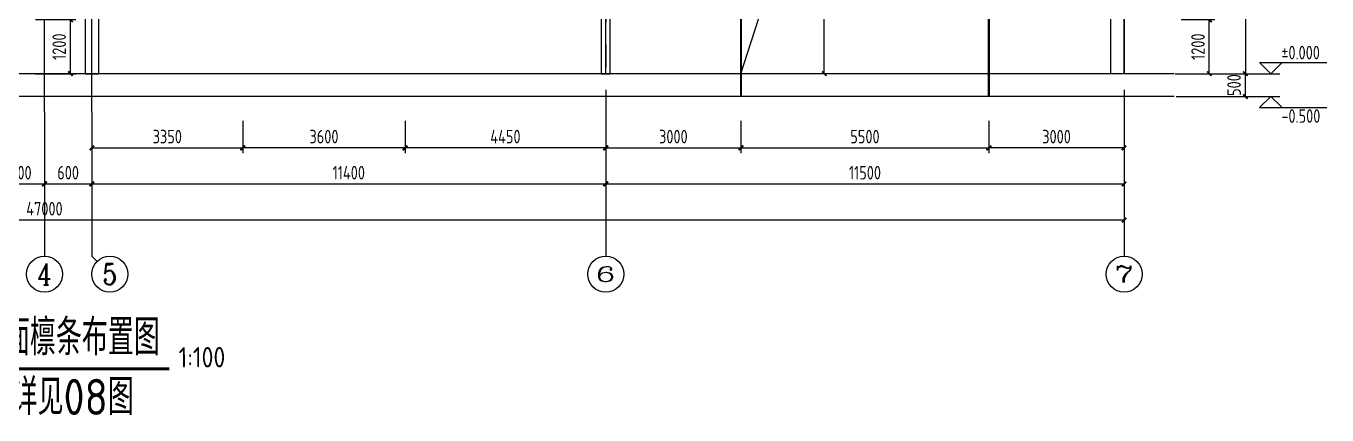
# Model space of a CAD drawing. Header units: millimetres. Extents: x 865490 to 879904, y 39442 to 44891.
# Drawn here: x 874764.2 to 875052.8, y 39759.5 to 39845.8 of the extents above; entities that cross this region are included whole.
import ezdxf
from ezdxf.enums import TextEntityAlignment as Align

# ---------------------------------------------------------------- set-up
doc = ezdxf.new("R2010")
doc.units = ezdxf.units.MM
doc.header["$LTSCALE"] = 1000
doc.header["$MEASUREMENT"] = 0
doc.linetypes.add('CENTER', pattern=[2, 1.25, -0.25, 0.25, -0.25])
doc.linetypes.add('DOTE', pattern=[2.42, 2, -0.2, 0.02, -0.2])
for name, color, linetype in [('1530', 253, 'Continuous'), ('1534', 7, 'Continuous'), ('AXIS', 3, 'Continuous'), ('AXIS_TEXT', 7, 'Continuous'), ('DIM', 7, 'Continuous'), ('DOTE', 1, 'DOTE'), ('M_Prof', 2, 'Continuous'), ('NUM', 7, 'Continuous'), ('标注', 7, 'Continuous'), ('檩条', 34, 'Continuous')]:
    doc.layers.add(name, color=color, linetype=linetype)
doc.styles.add('_TCH_AXIS', font='COMPLEX', dxfattribs={"bigfont": 'GBCBIG'})
doc.styles.add('COMPLEX', font='COMPLEX')
doc.styles.add('GBHZ', font='gbenor.shx', dxfattribs={"width": 0.9, "bigfont": 'gbcbig.shx'})
doc.dimstyles.new('Y100', dxfattribs={"dimscale": 0, "dimtxt": 3, "dimasz": 0.01, "dimexe": 1.2, "dimexo": 2, "dimgap": 1, "dimtad": 1, "dimdec": 0, "dimlfac": 100, "dimzin": 0, "dimdsep": 46, "dimtxsty": 'GBHZ', "dimblk": 'DX', "dimcen": 0.09, "dimdle": 1, "dimclrd": 7, "dimclre": 7, "dimclrt": 7, "dimadec": 0, "dimazin": 0, "dimtfac": 1, "dimtdec": 0, "dimtix": 1, "dimtmove": 2, "dimatfit": 3, "dimldrblk": 'DX', "dimfxl": 0, "dimtolj": 1, "dimtzin": 0, "dimarcsym": 0})

# ---------------------------------------------------------------- blocks, each defined once
blk = doc.blocks.new('_AXISO')
blk.add_circle((0, 0), 0.5)
at = {"layer": 'AXIS_TEXT', "style": 'COMPLEX', "width": 1.041667}
blk.add_attdef('A', text='', height=0.56, dxfattribs=at).set_placement((-0.25, -0.28), (0.25, -0.28), align=Align.FIT)
blk = doc.blocks.new('DX')
at = {"color": 0, "linetype": 'ByBlock', "const_width": 40}
blk.add_lwpolyline([(-54, -51), (46, 49)], dxfattribs=at)
blk = doc.blocks.new('*D925')
at = {"layer": 'Defpoints', "color": 0, "transparency": 16777216}
for p in [(874757.78, 39826.77), (874768.28, 39826.77), (874768.28, 39810.77)]:
    blk.add_point(p, dxfattribs=at)
at = {"layer": 'dim', "color": 7, "lineweight": -2, "transparency": 16777216}
for p, q in [((874757.78, 39824.77), (874757.78, 39809.57)), ((874768.28, 39824.77), (874768.28, 39809.57)), ((874757.79, 39810.77), (874768.27, 39810.77))]:
    blk.add_line(p, q, dxfattribs=at)
at = {"layer": 'dim', "color": 7, "lineweight": -2, "transparency": 16777216, "xscale": 0.01, "yscale": 0.01, "zscale": 0.01, "rotation": 180}
blk.add_blockref('DX', (874757.78, 39810.77), dxfattribs=at)
at = {"layer": 'dim', "color": 7, "lineweight": -2, "transparency": 16777216, "xscale": 0.01, "yscale": 0.01, "zscale": 0.01}
blk.add_blockref('DX', (874768.28, 39810.77), dxfattribs=at)
at = {"layer": 'dim', "color": 7, "transparency": 16777216, "insert": (874763.03, 39813.27), "char_height": 3, "attachment_point": 5, "style": 'GBHZ'}
blk.add_mtext('\\A1;600', dxfattribs=at)
blk = doc.blocks.new('*D926')
at = {"layer": 'Defpoints', "color": 0, "transparency": 16777216}
for p in [(874768.28, 39826.77), (874778.78, 39826.77), (874778.78, 39810.77)]:
    blk.add_point(p, dxfattribs=at)
at = {"layer": 'dim', "color": 7, "lineweight": -2, "transparency": 16777216}
for p, q in [((874768.28, 39824.77), (874768.28, 39809.57)), ((874778.78, 39824.77), (874778.78, 39809.57)), ((874768.29, 39810.77), (874778.77, 39810.77))]:
    blk.add_line(p, q, dxfattribs=at)
at = {"layer": 'dim', "color": 7, "lineweight": -2, "transparency": 16777216, "xscale": 0.01, "yscale": 0.01, "zscale": 0.01, "rotation": 180}
blk.add_blockref('DX', (874768.28, 39810.77), dxfattribs=at)
at = {"layer": 'dim', "color": 7, "lineweight": -2, "transparency": 16777216, "xscale": 0.01, "yscale": 0.01, "zscale": 0.01}
blk.add_blockref('DX', (874778.78, 39810.77), dxfattribs=at)
at = {"layer": 'dim', "color": 7, "transparency": 16777216, "insert": (874773.53, 39813.27), "char_height": 3, "attachment_point": 5, "style": 'GBHZ'}
blk.add_mtext('\\A1;600', dxfattribs=at)
blk = doc.blocks.new('*D927')
at = {"layer": 'Defpoints', "color": 0, "transparency": 16777216}
for p in [(874778.78, 39826.77), (874892.78, 39826.77), (874892.78, 39810.77)]:
    blk.add_point(p, dxfattribs=at)
at = {"layer": 'dim', "color": 7, "lineweight": -2, "transparency": 16777216}
for p, q in [((874778.78, 39824.77), (874778.78, 39809.57)), ((874892.78, 39824.77), (874892.78, 39809.57)), ((874778.79, 39810.77), (874892.77, 39810.77))]:
    blk.add_line(p, q, dxfattribs=at)
at = {"layer": 'dim', "color": 7, "lineweight": -2, "transparency": 16777216, "xscale": 0.01, "yscale": 0.01, "zscale": 0.01, "rotation": 180}
blk.add_blockref('DX', (874778.78, 39810.77), dxfattribs=at)
at = {"layer": 'dim', "color": 7, "lineweight": -2, "transparency": 16777216, "xscale": 0.01, "yscale": 0.01, "zscale": 0.01}
blk.add_blockref('DX', (874892.78, 39810.77), dxfattribs=at)
at = {"layer": 'dim', "color": 7, "transparency": 16777216, "insert": (874835.78, 39813.27), "char_height": 3, "attachment_point": 5, "style": 'GBHZ'}
blk.add_mtext('\\A1;11400', dxfattribs=at)
blk = doc.blocks.new('*D928')
at = {"layer": 'Defpoints', "color": 0, "transparency": 16777216}
for p in [(874892.78, 39826.77), (875007.78, 39826.77), (875007.78, 39810.77)]:
    blk.add_point(p, dxfattribs=at)
at = {"layer": 'dim', "color": 7, "lineweight": -2, "transparency": 16777216}
for p, q in [((874892.78, 39824.77), (874892.78, 39809.57)), ((875007.78, 39824.77), (875007.78, 39809.57)), ((874892.79, 39810.77), (875007.77, 39810.77))]:
    blk.add_line(p, q, dxfattribs=at)
at = {"layer": 'dim', "color": 7, "lineweight": -2, "transparency": 16777216, "xscale": 0.01, "yscale": 0.01, "zscale": 0.01, "rotation": 180}
blk.add_blockref('DX', (874892.78, 39810.77), dxfattribs=at)
at = {"layer": 'dim', "color": 7, "lineweight": -2, "transparency": 16777216, "xscale": 0.01, "yscale": 0.01, "zscale": 0.01}
blk.add_blockref('DX', (875007.78, 39810.77), dxfattribs=at)
at = {"layer": 'dim', "color": 7, "transparency": 16777216, "insert": (874950.28, 39813.27), "char_height": 3, "attachment_point": 5, "style": 'GBHZ'}
blk.add_mtext('\\A1;11500', dxfattribs=at)
blk = doc.blocks.new('*D929')
at = {"layer": 'Defpoints', "color": 0, "transparency": 16777216}
for p in [(874528.78, 39826.77), (875007.78, 39826.77), (874528.78, 39802.77)]:
    blk.add_point(p, dxfattribs=at)
at = {"layer": 'dim', "color": 7, "lineweight": -2, "transparency": 16777216}
for p, q in [((874528.78, 39824.77), (874528.78, 39801.57)), ((875007.78, 39824.77), (875007.78, 39801.57)), ((875007.77, 39802.77), (874528.79, 39802.77))]:
    blk.add_line(p, q, dxfattribs=at)
at = {"layer": 'dim', "color": 7, "lineweight": -2, "transparency": 16777216, "xscale": 0.01, "yscale": 0.01, "zscale": 0.01, "rotation": 180}
blk.add_blockref('DX', (874528.78, 39802.77), dxfattribs=at)
at = {"layer": 'dim', "color": 7, "lineweight": -2, "transparency": 16777216, "xscale": 0.01, "yscale": 0.01, "zscale": 0.01}
blk.add_blockref('DX', (875007.78, 39802.77), dxfattribs=at)
at = {"layer": 'dim', "color": 7, "transparency": 16777216, "insert": (874768.28, 39805.27), "char_height": 3, "attachment_point": 5, "style": 'GBHZ'}
blk.add_mtext('\\A1;47000', dxfattribs=at)
blk = doc.blocks.new('*D1032')
at = {"layer": 'Defpoints', "color": 0, "transparency": 16777216}
for p in [(874941.26, 39885.2), (874951.66, 39885.2), (874951.66, 39835.2)]:
    blk.add_point(p, dxfattribs=at)
at = {"layer": '标注', "color": 7, "lineweight": -2, "transparency": 16777216}
for p, q in [((874949.66, 39885.2), (874940.06, 39885.2)), ((874941.26, 39835.21), (874941.26, 39885.19)), ((874949.66, 39835.2), (874940.06, 39835.2))]:
    blk.add_line(p, q, dxfattribs=at)
at = {"layer": '标注', "color": 7, "lineweight": -2, "transparency": 16777216, "xscale": 0.01, "yscale": 0.01, "zscale": 0.01}
for p, rotation in [((874941.26, 39885.2), 90), ((874941.26, 39835.2), 270)]:
    blk.add_blockref('DX', p, dxfattribs=dict(at, rotation=rotation))
at = {"layer": '标注', "color": 7, "transparency": 16777216, "insert": (874938.76, 39860.2), "char_height": 3, "attachment_point": 5, "rotation": 90, "style": 'GBHZ'}
blk.add_mtext('\\A1;5000', dxfattribs=at)
blk = doc.blocks.new('*D1039')
at = {"layer": 'Defpoints', "color": 0, "transparency": 16777216}
for p in [(874764.29, 39847.2), (874774.05, 39847.2), (874764.29, 39835.2)]:
    blk.add_point(p, dxfattribs=at)
at = {"layer": 'DOTE', "color": 7, "lineweight": -2, "transparency": 16777216}
for p, q in [((874766.29, 39847.2), (874775.25, 39847.2)), ((874774.05, 39835.21), (874774.05, 39847.19)), ((874766.29, 39835.2), (874775.25, 39835.2))]:
    blk.add_line(p, q, dxfattribs=at)
at = {"layer": 'DOTE', "color": 7, "lineweight": -2, "transparency": 16777216, "xscale": 0.01, "yscale": 0.01, "zscale": 0.01}
for p, rotation in [((874774.05, 39847.2), 90), ((874774.05, 39835.2), 270)]:
    blk.add_blockref('DX', p, dxfattribs=dict(at, rotation=rotation))
at = {"layer": 'DOTE', "color": 7, "transparency": 16777216, "insert": (874771.55, 39841.2), "char_height": 3, "attachment_point": 5, "rotation": 90, "style": 'GBHZ'}
blk.add_mtext('\\A1;1200', dxfattribs=at)
blk = doc.blocks.new('*D1064')
at = {"layer": 'Defpoints', "color": 0, "transparency": 16777216}
for p in [(875019.12, 39955.2), (875017.12, 39835.2), (875034.66, 39835.2)]:
    blk.add_point(p, dxfattribs=at)
at = {"layer": 'dim', "color": 7, "lineweight": -2, "transparency": 16777216}
for p, q in [((875021.12, 39955.2), (875035.86, 39955.2)), ((875034.66, 39955.19), (875034.66, 39835.21)), ((875019.12, 39835.2), (875035.86, 39835.2))]:
    blk.add_line(p, q, dxfattribs=at)
at = {"layer": 'dim', "color": 7, "lineweight": -2, "transparency": 16777216, "xscale": 0.01, "yscale": 0.01, "zscale": 0.01}
for p, rotation in [((875034.66, 39955.2), 90), ((875034.66, 39835.2), 270)]:
    blk.add_blockref('DX', p, dxfattribs=dict(at, rotation=rotation))
at = {"layer": 'dim', "color": 7, "transparency": 16777216, "insert": (875032.16, 39895.2), "char_height": 3, "attachment_point": 5, "rotation": 90, "style": 'GBHZ'}
blk.add_mtext('\\A1;12000', dxfattribs=at)
blk = doc.blocks.new('*D1065')
at = {"layer": 'Defpoints', "color": 0, "transparency": 16777216}
for p in [(875017.12, 39835.2), (875034.66, 39835.2), (875017.29, 39830.2)]:
    blk.add_point(p, dxfattribs=at)
at = {"layer": 'dim', "color": 7, "lineweight": -2, "transparency": 16777216}
for p, q in [((875019.12, 39835.2), (875035.86, 39835.2)), ((875034.66, 39835.21), (875034.66, 39835.22)), ((875034.66, 39830.2), (875034.66, 39835.2)), ((875019.29, 39830.2), (875035.86, 39830.2)), ((875034.66, 39830.19), (875034.66, 39830.18))]:
    blk.add_line(p, q, dxfattribs=at)
at = {"layer": 'dim', "color": 7, "lineweight": -2, "transparency": 16777216, "xscale": 0.01, "yscale": 0.01, "zscale": 0.01}
for p, rotation in [((875034.66, 39835.2), 270), ((875034.66, 39830.2), 90)]:
    blk.add_blockref('DX', p, dxfattribs=dict(at, rotation=rotation))
at = {"layer": 'dim', "color": 7, "transparency": 16777216, "insert": (875032.16, 39832.7), "char_height": 3, "attachment_point": 5, "rotation": 90, "style": 'GBHZ'}
blk.add_mtext('\\A1;500', dxfattribs=at)
blk = doc.blocks.new('*D1058')
at = {"layer": 'Defpoints', "color": 0, "transparency": 16777216}
for p in [(875018.45, 39847.2), (875026.66, 39847.2), (875018.45, 39835.2)]:
    blk.add_point(p, dxfattribs=at)
at = {"layer": '标注', "color": 7, "lineweight": -2, "transparency": 16777216}
for p, q in [((875020.45, 39847.2), (875027.86, 39847.2)), ((875026.66, 39835.21), (875026.66, 39847.19)), ((875020.45, 39835.2), (875027.86, 39835.2))]:
    blk.add_line(p, q, dxfattribs=at)
at = {"layer": '标注', "color": 7, "lineweight": -2, "transparency": 16777216, "xscale": 0.01, "yscale": 0.01, "zscale": 0.01}
for p, rotation in [((875026.66, 39847.2), 90), ((875026.66, 39835.2), 270)]:
    blk.add_blockref('DX', p, dxfattribs=dict(at, rotation=rotation))
at = {"layer": '标注', "color": 7, "transparency": 16777216, "insert": (875024.16, 39841.2), "char_height": 3, "attachment_point": 5, "rotation": 90, "style": 'GBHZ'}
blk.add_mtext('\\A1;1200', dxfattribs=at)
blk = doc.blocks.new('*D1125')
at = {"layer": 'Defpoints', "color": 0, "transparency": 16777216}
for p in [(874977.78, 39826.77), (875007.78, 39826.77), (874977.78, 39818.77)]:
    blk.add_point(p, dxfattribs=at)
at = {"layer": 'dim', "color": 7, "lineweight": -2, "transparency": 16777216}
for p, q in [((874977.78, 39824.77), (874977.78, 39817.57)), ((875007.78, 39824.77), (875007.78, 39817.57)), ((875007.77, 39818.77), (874977.79, 39818.77))]:
    blk.add_line(p, q, dxfattribs=at)
at = {"layer": 'dim', "color": 7, "lineweight": -2, "transparency": 16777216, "xscale": 0.01, "yscale": 0.01, "zscale": 0.01, "rotation": 180}
blk.add_blockref('DX', (874977.78, 39818.77), dxfattribs=at)
at = {"layer": 'dim', "color": 7, "lineweight": -2, "transparency": 16777216, "xscale": 0.01, "yscale": 0.01, "zscale": 0.01}
blk.add_blockref('DX', (875007.78, 39818.77), dxfattribs=at)
at = {"layer": 'dim', "color": 7, "transparency": 16777216, "insert": (874992.78, 39821.27), "char_height": 3, "attachment_point": 5, "style": 'GBHZ'}
blk.add_mtext('\\A1;3000', dxfattribs=at)
blk = doc.blocks.new('*D1126')
at = {"layer": 'Defpoints', "color": 0, "transparency": 16777216}
for p in [(874922.78, 39826.77), (874977.78, 39826.77), (874977.78, 39818.77)]:
    blk.add_point(p, dxfattribs=at)
at = {"layer": 'dim', "color": 7, "lineweight": -2, "transparency": 16777216}
for p, q in [((874922.78, 39824.77), (874922.78, 39817.57)), ((874977.78, 39824.77), (874977.78, 39817.57)), ((874922.79, 39818.77), (874977.77, 39818.77))]:
    blk.add_line(p, q, dxfattribs=at)
at = {"layer": 'dim', "color": 7, "lineweight": -2, "transparency": 16777216, "xscale": 0.01, "yscale": 0.01, "zscale": 0.01, "rotation": 180}
blk.add_blockref('DX', (874922.78, 39818.77), dxfattribs=at)
at = {"layer": 'dim', "color": 7, "lineweight": -2, "transparency": 16777216, "xscale": 0.01, "yscale": 0.01, "zscale": 0.01}
blk.add_blockref('DX', (874977.78, 39818.77), dxfattribs=at)
at = {"layer": 'dim', "color": 7, "transparency": 16777216, "insert": (874950.28, 39821.27), "char_height": 3, "attachment_point": 5, "style": 'GBHZ'}
blk.add_mtext('\\A1;5500', dxfattribs=at)
blk = doc.blocks.new('*D1127')
at = {"layer": 'Defpoints', "color": 0, "transparency": 16777216}
for p in [(874892.78, 39826.77), (874922.78, 39826.77), (874922.78, 39818.77)]:
    blk.add_point(p, dxfattribs=at)
at = {"layer": 'dim', "color": 7, "lineweight": -2, "transparency": 16777216}
for p, q in [((874892.78, 39824.77), (874892.78, 39817.57)), ((874922.78, 39824.77), (874922.78, 39817.57)), ((874892.79, 39818.77), (874922.77, 39818.77))]:
    blk.add_line(p, q, dxfattribs=at)
at = {"layer": 'dim', "color": 7, "lineweight": -2, "transparency": 16777216, "xscale": 0.01, "yscale": 0.01, "zscale": 0.01, "rotation": 180}
blk.add_blockref('DX', (874892.78, 39818.77), dxfattribs=at)
at = {"layer": 'dim', "color": 7, "lineweight": -2, "transparency": 16777216, "xscale": 0.01, "yscale": 0.01, "zscale": 0.01}
blk.add_blockref('DX', (874922.78, 39818.77), dxfattribs=at)
at = {"layer": 'dim', "color": 7, "transparency": 16777216, "insert": (874907.78, 39821.27), "char_height": 3, "attachment_point": 5, "style": 'GBHZ'}
blk.add_mtext('\\A1;3000', dxfattribs=at)
blk = doc.blocks.new('*D1131')
at = {"layer": 'Defpoints', "color": 0, "transparency": 16777216}
for p in [(874778.78, 39826.77), (874812.28, 39826.77), (874812.28, 39818.77)]:
    blk.add_point(p, dxfattribs=at)
at = {"layer": 'dim', "color": 7, "lineweight": -2, "transparency": 16777216}
for p, q in [((874778.78, 39824.77), (874778.78, 39817.57)), ((874812.28, 39824.77), (874812.28, 39817.57)), ((874778.79, 39818.77), (874812.27, 39818.77))]:
    blk.add_line(p, q, dxfattribs=at)
at = {"layer": 'dim', "color": 7, "lineweight": -2, "transparency": 16777216, "xscale": 0.01, "yscale": 0.01, "zscale": 0.01, "rotation": 180}
blk.add_blockref('DX', (874778.78, 39818.77), dxfattribs=at)
at = {"layer": 'dim', "color": 7, "lineweight": -2, "transparency": 16777216, "xscale": 0.01, "yscale": 0.01, "zscale": 0.01}
blk.add_blockref('DX', (874812.28, 39818.77), dxfattribs=at)
at = {"layer": 'dim', "color": 7, "transparency": 16777216, "insert": (874795.53, 39821.27), "char_height": 3, "attachment_point": 5, "style": 'GBHZ'}
blk.add_mtext('\\A1;3350', dxfattribs=at)
blk = doc.blocks.new('*D1132')
at = {"layer": 'Defpoints', "color": 0, "transparency": 16777216}
for p in [(874812.28, 39826.77), (874848.28, 39826.77), (874812.28, 39818.77)]:
    blk.add_point(p, dxfattribs=at)
at = {"layer": 'dim', "color": 7, "lineweight": -2, "transparency": 16777216}
for p, q in [((874812.28, 39824.77), (874812.28, 39817.57)), ((874848.28, 39824.77), (874848.28, 39817.57)), ((874848.27, 39818.77), (874812.29, 39818.77))]:
    blk.add_line(p, q, dxfattribs=at)
at = {"layer": 'dim', "color": 7, "lineweight": -2, "transparency": 16777216, "xscale": 0.01, "yscale": 0.01, "zscale": 0.01, "rotation": 180}
blk.add_blockref('DX', (874812.28, 39818.77), dxfattribs=at)
at = {"layer": 'dim', "color": 7, "lineweight": -2, "transparency": 16777216, "xscale": 0.01, "yscale": 0.01, "zscale": 0.01}
blk.add_blockref('DX', (874848.28, 39818.77), dxfattribs=at)
at = {"layer": 'dim', "color": 7, "transparency": 16777216, "insert": (874830.28, 39821.27), "char_height": 3, "attachment_point": 5, "style": 'GBHZ'}
blk.add_mtext('\\A1;3600', dxfattribs=at)
blk = doc.blocks.new('*D1133')
at = {"layer": 'Defpoints', "color": 0, "transparency": 16777216}
for p in [(874848.28, 39826.77), (874892.78, 39826.77), (874848.28, 39818.77)]:
    blk.add_point(p, dxfattribs=at)
at = {"layer": 'dim', "color": 7, "lineweight": -2, "transparency": 16777216}
for p, q in [((874848.28, 39824.77), (874848.28, 39817.57)), ((874892.78, 39824.77), (874892.78, 39817.57)), ((874892.77, 39818.77), (874848.29, 39818.77))]:
    blk.add_line(p, q, dxfattribs=at)
at = {"layer": 'dim', "color": 7, "lineweight": -2, "transparency": 16777216, "xscale": 0.01, "yscale": 0.01, "zscale": 0.01, "rotation": 180}
blk.add_blockref('DX', (874848.28, 39818.77), dxfattribs=at)
at = {"layer": 'dim', "color": 7, "lineweight": -2, "transparency": 16777216, "xscale": 0.01, "yscale": 0.01, "zscale": 0.01}
blk.add_blockref('DX', (874892.78, 39818.77), dxfattribs=at)
at = {"layer": 'dim', "color": 7, "transparency": 16777216, "insert": (874870.53, 39821.27), "char_height": 3, "attachment_point": 5, "style": 'GBHZ'}
blk.add_mtext('\\A1;4450', dxfattribs=at)

msp = doc.modelspace()

# ---------------------------------------------------------------- linework, layer by layer
at = {"const_width": 0.667}
msp.add_lwpolyline([(874740.155, 39769.774), (874795.983, 39769.774)], dxfattribs=at)
at = {"layer": '1530'}
for p, q in [((875035.859, 39835.2), (875042.33, 39835.2)), ((875035.859, 39830.2), (875042.33, 39830.2))]:
    msp.add_line(p, q, dxfattribs=at)
at = {"layer": '1534'}
for points in [[(875042.83, 39837.7), (875040.33, 39835.2), (875037.83, 39837.7), (875052.764, 39837.7)], [(875042.83, 39827.7), (875040.33, 39830.2), (875037.83, 39827.7), (875052.764, 39827.7)]]:
    msp.add_lwpolyline(points, dxfattribs=at)
at = {"layer": 'AXIS', "color": 0}
for p, q in [((874768.279, 39826.77), (874768.279, 39794.77)), ((874778.779, 39826.77), (874778.779, 39794.77)), ((874892.779, 39826.77), (874892.779, 39794.77)), ((875007.779, 39826.77), (875007.779, 39794.77)), ((874779.951, 39793.598), (874778.779, 39794.77))]:
    msp.add_line(p, q, dxfattribs=at)
at = {"layer": 'DOTE', "linetype": 'CENTER', "ltscale": 0.02}
for p, q in [((874768.279, 39826.77), (874768.279, 39991.651)), ((874778.779, 39826.77), (874778.779, 39991.651)), ((874892.779, 39991.651), (874892.779, 39826.77)), ((875007.779, 39991.651), (875007.779, 39826.77)), ((874892.779, 39835.2), (874892.779, 39962.381)), ((875007.779, 39835.2), (875007.779, 39960.876))]:
    msp.add_line(p, q, dxfattribs=at)
at = {"layer": 'M_Prof'}
for p, q in [((874777.279, 39969.593), (874777.279, 39835.2)), ((874780.279, 39969.406), (874780.279, 39835.2)), ((874891.779, 39958.936), (874891.779, 39835.2)), ((874893.779, 39835.2), (874893.779, 39958.811)), ((875004.779, 39955.387), (875004.779, 39835.2)), ((875007.779, 39955.2), (875007.779, 39835.2)), ((875018.858, 39835.2), (874527.126, 39835.2)), ((874777.279, 39835.2), (874780.279, 39835.2)), ((874891.779, 39835.2), (874893.779, 39835.2)), ((875008.779, 39835.2), (875006.779, 39835.2)), ((875018.858, 39830.2), (874527.126, 39830.2))]:
    msp.add_line(p, q, dxfattribs=at)
at = {"layer": '檩条', "color": 4}
msp.add_line((874922.779, 39835.2), (874935.003, 39873.434), dxfattribs=at)
at = {"layer": '檩条', "color": 1, "const_width": 0.5}
for points in [[(874922.779, 39830.2), (874922.779, 39890.2)], [(874977.779, 39830.2), (874977.779, 39890.2)]]:
    msp.add_lwpolyline(points, dxfattribs=at)

# ---------------------------------------------------------------- block references
at = {"layer": 'AXIS', "color": 0}
ref = msp.add_blockref('_AXISO', (874768.279, 39790.77), dxfattribs=dict(at, xscale=8, yscale=8, zscale=8))
ref.add_attrib('A', '4', dxfattribs={"layer": 'AXIS_TEXT', "color": 0, "height": 4.659, "style": '_TCH_AXIS', "width": 0.875}).set_placement((874766.726, 39788.44), (874769.832, 39788.44), align=Align.FIT)
ref = msp.add_blockref('_AXISO', (874782.779, 39790.77), dxfattribs=dict(at, xscale=8, yscale=8, zscale=8))
ref.add_attrib('A', '5', dxfattribs={"layer": 'AXIS_TEXT', "color": 0, "height": 4.659, "style": '_TCH_AXIS'}).set_placement((874781.226, 39788.44), (874784.332, 39788.44), align=Align.FIT)
ref = msp.add_blockref('_AXISO', (874892.779, 39790.77), dxfattribs=dict(at, xscale=8, yscale=8, zscale=8))
ref.add_attrib('A', '6', dxfattribs={"layer": 'AXIS_TEXT', "color": 0, "height": 3.284, "style": '_TCH_AXIS', "width": 2.071429}).set_placement((874890.511, 39789.128), (874895.047, 39789.128), align=Align.FIT)
ref = msp.add_blockref('_AXISO', (875007.779, 39790.77), dxfattribs=dict(at, xscale=8, yscale=8, zscale=8))
ref.add_attrib('A', '7', dxfattribs={"layer": 'AXIS_TEXT', "color": 0, "height": 3.688, "style": '_TCH_AXIS', "width": 1.714286}).set_placement((875005.672, 39788.926), (875009.886, 39788.926), align=Align.FIT)

# ---------------------------------------------------------------- texts
at = {"ltscale": 2, "style": 'GBHZ'}
msp.add_text('1:100', height=4.5, rotation=0.20444, dxfattribs=at).set_placement((874798.059, 39770.079))
at = {"layer": '1534', "style": 'GBHZ', "width": 0.9}
for s, p in [('%%P0.000', (875042.644, 39838.4)), ('-0.500', (875042.644, 39824.333))]:
    msp.add_text(s, height=3, dxfattribs=at).set_placement(p)
at = {"layer": 'NUM', "style": 'GBHZ'}
for s, p in [('A轴墙面檩条布置图', (874741.649, 39772.769)), ('截面详见08图', (874749.477, 39759.549))]:
    msp.add_text(s, height=8, dxfattribs=at).set_placement(p)

# ---------------------------------------------------------------- dimensions: what is measured, and where the dimension line sits
at = {"layer": 'dim'}
for base, p1, p2, angle, picture, middle in [((875034.659, 39835.2), (875019.119, 39955.2), (875017.119, 39835.2), 90, '*D1064', (875032.159, 39895.2)), ((875034.659, 39835.2), (875017.286, 39830.2), (875017.119, 39835.2), 270, '*D1065', (875032.159, 39832.7)), ((874812.279, 39818.77), (874778.779, 39826.77), (874812.279, 39826.77), 0, '*D1131', (874795.529, 39821.27)), ((874812.279, 39818.77), (874848.279, 39826.77), (874812.279, 39826.77), 180, '*D1132', (874830.279, 39821.27)), ((874848.279, 39818.77), (874892.779, 39826.77), (874848.279, 39826.77), 180, '*D1133', (874870.529, 39821.27)), ((874922.779, 39818.77), (874892.779, 39826.77), (874922.779, 39826.77), 0, '*D1127', (874907.779, 39821.27)), ((874977.779, 39818.77), (874922.779, 39826.77), (874977.779, 39826.77), 0, '*D1126', (874950.279, 39821.27)), ((874977.779, 39818.77), (875007.779, 39826.77), (874977.779, 39826.77), 180, '*D1125', (874992.779, 39821.27))]:
    dim = msp.add_linear_dim(base=base, p1=p1, p2=p2, angle=angle, dimstyle='Y100', override={"dimscale": 1}, dxfattribs=at)
    dim.commit()
    dim.dimension.update_dxf_attribs({"geometry": picture, "text_midpoint": middle})
for base, p1, p2, text, picture, middle in [((874528.779, 39802.77), (875007.779, 39826.77), (874528.779, 39826.77), '47000', '*D929', (874768.279, 39805.27)), ((874768.279, 39810.77), (874757.779, 39826.77), (874768.279, 39826.77), '600', '*D925', (874763.029, 39813.27)), ((874778.779, 39810.77), (874768.279, 39826.77), (874778.779, 39826.77), '600', '*D926', (874773.529, 39813.27))]:
    dim = msp.add_linear_dim(base=base, p1=p1, p2=p2, text=text, dimstyle='Y100', override={"dimscale": 1}, dxfattribs=at)
    dim.commit()
    dim.dimension.update_dxf_attribs({"geometry": picture, "text_midpoint": middle})
for base, p1, p2, picture, middle in [((874892.779, 39810.77), (874778.779, 39826.77), (874892.779, 39826.77), '*D927', (874835.779, 39813.27)), ((875007.779, 39810.77), (874892.779, 39826.77), (875007.779, 39826.77), '*D928', (874950.279, 39813.27))]:
    dim = msp.add_linear_dim(base=base, p1=p1, p2=p2, dimstyle='Y100', override={"dimscale": 1}, dxfattribs=at)
    dim.commit()
    dim.dimension.update_dxf_attribs({"geometry": picture, "text_midpoint": middle})
at = {"layer": 'DOTE'}
dim = msp.add_linear_dim(base=(874774.049, 39847.2), p1=(874764.287, 39835.2), p2=(874764.287, 39847.2), angle=90, dimstyle='Y100', override={"dimscale": 1, "dimfxl": 2}, dxfattribs=at)
dim.commit()
dim.dimension.update_dxf_attribs({"geometry": '*D1039', "text_midpoint": (874771.549, 39841.2)})
at = {"layer": '标注'}
for base, p1, p2, picture, middle in [((874941.258, 39885.2), (874951.664, 39835.2), (874951.664, 39885.2), '*D1032', (874938.758, 39860.2)), ((875026.659, 39847.2), (875018.452, 39835.2), (875018.452, 39847.2), '*D1058', (875024.159, 39841.2))]:
    dim = msp.add_linear_dim(base=base, p1=p1, p2=p2, angle=90, dimstyle='Y100', override={"dimscale": 1}, dxfattribs=at)
    dim.commit()
    dim.dimension.update_dxf_attribs({"geometry": picture, "text_midpoint": middle})

doc.saveas('drawing.dxf')
